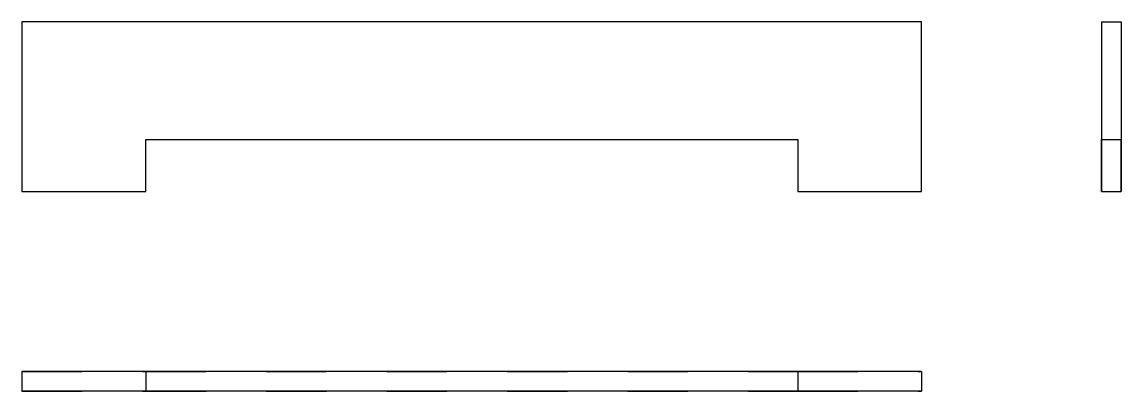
# Model space of a CAD drawing. Extents: x 0 to 1.82, y 0 to 0.61.
import ezdxf

# ---------------------------------------------------------------- set-up
doc = ezdxf.new("R2010")
doc.units = 0
doc.linetypes.add('HIDDEN', pattern=[0.074679, 0.049811, -0.024868])
for name, color, linetype in [('FRONT', 7, 'CONTINUOUS'), ('LEFT', 7, 'CONTINUOUS'), ('LEFT_HID', 7, 'HIDDEN'), ('TOP', 7, 'CONTINUOUS'), ('TOP_HID', 7, 'HIDDEN')]:
    doc.layers.add(name, color=color, linetype=linetype)

msp = doc.modelspace()

# ---------------------------------------------------------------- linework, layer by layer
at = {"layer": 'FRONT'}
for p, q in [((1.493572, 0.612581), (0, 0.612581)), ((0, 0.612581), (0, 0.331183)), ((1.493572, 0.331183), (1.493572, 0.612581)), ((0.205637, 0.331183), (0.205637, 0.417767)), ((0.205637, 0.417767), (1.287935, 0.417767)), ((1.287935, 0.417767), (1.287935, 0.331183)), ((0, 0.331183), (0.205637, 0.331183)), ((1.287935, 0.331183), (1.493572, 0.331183))]:
    msp.add_line(p, q, dxfattribs=at)
at = {"layer": 'LEFT'}
for p, q in [((1.792286, 0.612581), (1.824755, 0.612581)), ((1.792286, 0.612581), (1.792286, 0.331183)), ((1.824755, 0.612581), (1.824755, 0.331183)), ((1.792286, 0.331183), (1.824755, 0.331183))]:
    msp.add_line(p, q, dxfattribs=at)
at = {"layer": 'LEFT_HID', "linetype": 'HIDDEN'}
for p, q in [((1.792286, 0.417767), (1.824755, 0.417767)), ((1.792286, 0.331183), (1.792286, 0.417767)), ((1.792286, 0.417767), (1.824755, 0.417767)), ((1.792286, 0.417767), (1.792286, 0.331183)), ((1.824755, 0.331183), (1.824755, 0.417767)), ((1.824755, 0.417767), (1.824755, 0.331183))]:
    msp.add_line(p, q, dxfattribs=at)
at = {"layer": 'TOP'}
for p, q in [((0, 0.032469), (0, 0)), ((1.493572, 0.032469), (0, 0.032469)), ((1.493572, 0.032469), (1.493572, 0)), ((1.493572, 0), (0, 0))]:
    msp.add_line(p, q, dxfattribs=at)
at = {"layer": 'TOP_HID', "linetype": 'HIDDEN'}
for p, q in [((0, 0.032469), (0.205637, 0.032469)), ((0.205637, 0.032469), (0.205637, 0)), ((0.205637, 0.032469), (0.205637, 0)), ((0.205637, 0.032469), (1.287935, 0.032469)), ((1.287935, 0.032469), (1.287935, 0)), ((1.287935, 0.032469), (1.287935, 0)), ((1.287935, 0.032469), (1.493572, 0.032469)), ((0, 0), (0.205637, 0)), ((0.205637, 0), (1.287935, 0)), ((1.287935, 0), (1.493572, 0))]:
    msp.add_line(p, q, dxfattribs=at)

doc.saveas('drawing.dxf')
